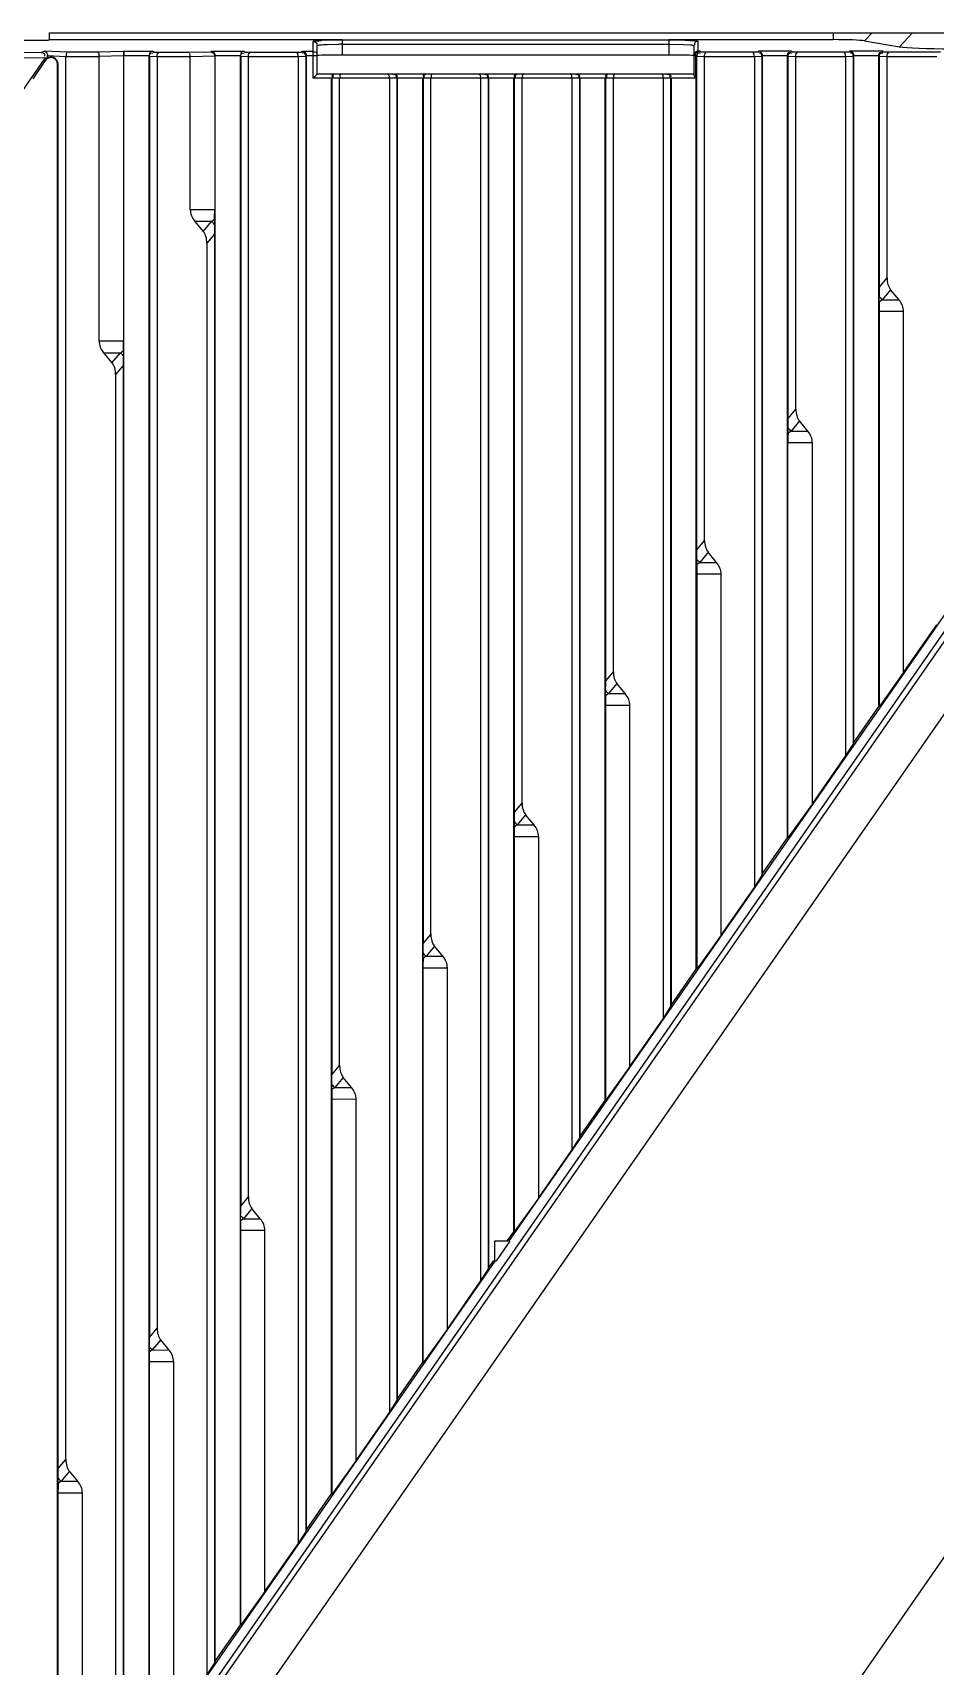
# Model space of a CAD drawing. Header units: millimetres. Extents: x 389 to 17466, y 310 to 5904.
# Drawn here: x 11316 to 11424.8, y 1936.6 to 2133.6 of the extents above; entities that cross this region are included whole.
import ezdxf

# ---------------------------------------------------------------- set-up
doc = ezdxf.new("R2010")
doc.units = ezdxf.units.MM

# ---------------------------------------------------------------- blocks, each defined once
blk = doc.blocks.new('aszfxn')
at = {"color": 7, "linetype": 'Continuous'}
for p, q in [((9495.85, 3304.79), (9504.85, 3304.79)), ((9505.35, 3305.69), (9505.35, 3304.85)), ((9505.35, 3305.69), (9688.85, 3305.69)), ((9505.35, 3304.85), (9540.65, 3304.85)), ((9537.15, 3300.19), (9537.15, 3304.63)), ((9538.69, 3304.78), (9540.65, 3304.81)), ((9540.65, 3304.81), (9540.65, 3302.98)), ((9540.65, 3304.81), (9580.05, 3304.81)), ((9580.05, 3304.85), (9599.85, 3304.85)), ((9580.05, 3304.81), (9580.05, 3302.98)), ((9580.05, 3304.81), (9582.01, 3304.78)), ((9583.52, 3304.66), (9583.55, 3304.63)), ((9583.55, 3304.63), (9583.55, 3303.45)), ((9599.85, 3305.69), (9599.85, 3304.85)), ((9604.54, 3305.69), (9603.61, 3304.7)), ((9603.61, 3304.7), (9607.83, 3303.99)), ((9607.83, 3303.99), (9609.43, 3305.69)), ((9452.75, 3227.58), (9504.79, 3302.48)), ((9504.41, 3303.28), (9501.41, 3303.24)), ((9501.45, 3302.65), (9504.87, 3302.7)), ((9504.76, 3303.47), (9504.41, 3303.28)), ((9507.55, 3303.32), (9504.76, 3303.47)), ((9505.07, 3302.63), (9504.79, 3302.48)), ((9505.07, 3302.63), (9504.85, 3302.3)), ((9505.15, 3302.93), (9507.35, 3302.81)), ((9507.35, 3302.82), (9511.35, 3302.82)), ((9507.35, 3133.6), (9507.35, 3302.81)), ((9511.23, 3303.32), (9507.55, 3303.32)), ((9514.32, 3303.4), (9511.23, 3303.32)), ((9514.29, 3302.9), (9511.35, 3302.82)), ((9511.35, 3268.48), (9511.35, 3302.82)), ((9514.29, 3302.9), (9514.29, 3268.48)), ((9514.32, 3303.4), (9514.37, 3303.45)), ((9514.35, 3093.42), (9514.35, 3302.95)), ((9514.35, 3302.95), (9517.35, 3302.95)), ((9514.37, 3303.45), (9517.82, 3303.45)), ((9517.35, 3302.95), (9517.35, 3097.74)), ((9517.35, 3302.93), (9517.43, 3302.84)), ((9517.43, 3302.86), (9518.35, 3302.81)), ((9517.43, 3302.84), (9517.43, 3148.35)), ((9517.82, 3303.45), (9517.92, 3303.35)), ((9517.92, 3303.35), (9518.55, 3303.32)), ((9518.35, 3302.82), (9522.35, 3302.82)), ((9518.35, 3302.81), (9518.35, 3149.43)), ((9518.55, 3303.32), (9522.23, 3303.32)), ((9522.23, 3303.32), (9524.81, 3303.39)), ((9522.35, 3302.82), (9525.29, 3302.9)), ((9522.35, 3284.32), (9522.35, 3302.82)), ((9524.81, 3303.39), (9524.87, 3303.45)), ((9524.87, 3303.45), (9528.82, 3303.45)), ((9525.29, 3302.87), (9525.35, 3302.93)), ((9525.29, 3302.9), (9525.29, 3284.31)), ((9525.35, 3109.25), (9525.35, 3302.95)), ((9525.35, 3302.95), (9528.35, 3302.95)), ((9528.35, 3302.95), (9528.35, 3113.57)), ((9528.35, 3302.93), (9528.43, 3302.84)), ((9528.43, 3302.86), (9529.35, 3302.81)), ((9528.43, 3302.84), (9528.43, 3164.18)), ((9528.82, 3303.45), (9528.92, 3303.35)), ((9528.92, 3303.35), (9529.55, 3303.32)), ((9529.35, 3165.27), (9529.35, 3302.82)), ((9529.35, 3302.82), (9535.35, 3302.82)), ((9529.55, 3303.32), (9535.14, 3303.32)), ((9535.14, 3303.32), (9535.78, 3303.35)), ((9535.35, 3302.81), (9536.26, 3302.86)), ((9535.35, 3302.82), (9535.35, 3123.42)), ((9535.78, 3303.35), (9535.87, 3303.45)), ((9535.87, 3303.45), (9537.15, 3303.45)), ((9536.26, 3302.84), (9536.35, 3302.93)), ((9536.26, 3302.86), (9536.26, 3124.82)), ((9536.35, 3125.09), (9536.35, 3302.95)), ((9536.35, 3302.95), (9537.65, 3302.95)), ((9537.6, 3304.35), (9537.65, 3304.13)), ((9537.65, 3300.69), (9537.65, 3304.13)), ((9538.86, 3304.28), (9540.25, 3304.31)), ((9540.65, 3304.32), (9580.05, 3304.32)), ((9580.05, 3302.98), (9540.65, 3302.98)), ((9580.05, 3304.32), (9581.82, 3304.28)), ((9581.82, 3304.28), (9582.67, 3304.22)), ((9583.05, 3304.13), (9583.05, 3300.59)), ((9583.24, 3303.34), (9583.17, 3303.26)), ((9583.25, 3302.95), (9583.25, 3300.19)), ((9583.35, 3302.95), (9583.25, 3302.95)), ((9583.35, 3192.74), (9583.35, 3302.95)), ((9583.42, 3303.31), (9583.46, 3303.26)), ((9583.43, 3303.19), (9583.46, 3303.05)), ((9583.43, 3302.86), (9584.35, 3302.81)), ((9583.43, 3243.35), (9583.43, 3302.84)), ((9583.82, 3303.45), (9583.55, 3303.45)), ((9583.67, 3303.28), (9583.81, 3303.21)), ((9583.82, 3303.45), (9583.92, 3303.35)), ((9584.55, 3303.32), (9583.92, 3303.35)), ((9584.35, 3302.82), (9590.35, 3302.82)), ((9584.35, 3244.44), (9584.35, 3302.81)), ((9590.14, 3303.32), (9584.55, 3303.32)), ((9590.78, 3303.35), (9590.14, 3303.32)), ((9590.35, 3302.81), (9591.26, 3302.86)), ((9590.35, 3302.81), (9590.35, 3202.59)), ((9590.87, 3303.45), (9590.78, 3303.35)), ((9594.82, 3303.45), (9590.87, 3303.45)), ((9591.26, 3302.84), (9591.35, 3302.93)), ((9591.26, 3302.84), (9591.26, 3203.99)), ((9591.35, 3302.95), (9594.35, 3302.95)), ((9591.35, 3204.26), (9591.35, 3302.93)), ((9594.35, 3208.58), (9594.35, 3302.95)), ((9594.35, 3302.93), (9594.43, 3302.84)), ((9594.43, 3302.86), (9595.35, 3302.81)), ((9594.43, 3259.19), (9594.43, 3302.84)), ((9594.92, 3303.35), (9594.82, 3303.45)), ((9595.55, 3303.32), (9594.92, 3303.35)), ((9595.35, 3302.82), (9601.35, 3302.82)), ((9595.35, 3260.27), (9595.35, 3302.81)), ((9601.14, 3303.32), (9595.55, 3303.32)), ((9601.78, 3303.35), (9601.14, 3303.32)), ((9601.35, 3302.81), (9602.26, 3302.86)), ((9601.35, 3302.81), (9601.35, 3218.42)), ((9601.87, 3303.45), (9601.78, 3303.35)), ((9605.82, 3303.45), (9601.87, 3303.45)), ((9602.26, 3302.84), (9602.35, 3302.93)), ((9602.26, 3302.84), (9602.26, 3219.83)), ((9602.35, 3302.95), (9605.35, 3302.95)), ((9602.35, 3220.09), (9602.35, 3302.93)), ((9605.35, 3224.41), (9605.35, 3302.95)), ((9605.35, 3302.93), (9605.43, 3302.84)), ((9605.43, 3302.86), (9606.35, 3302.81)), ((9605.43, 3275.02), (9605.43, 3302.84)), ((9605.92, 3303.35), (9605.82, 3303.45)), ((9606.55, 3303.32), (9605.92, 3303.35)), ((9606.35, 3302.82), (9612.35, 3302.82)), ((9606.35, 3276.11), (9606.35, 3302.81)), ((9612.14, 3303.32), (9606.55, 3303.32)), ((9612.78, 3303.35), (9612.14, 3303.32)), ((9504.87, 3302.33), (9503.35, 3300.13)), ((9506.35, 3081.9), (9506.35, 3301.9)), ((9506.35, 3301.9), (9506.43, 3301.9)), ((9506.43, 3132.51), (9506.43, 3301.9)), ((9537.65, 3300.69), (9537.15, 3300.19)), ((9539.82, 3300.69), (9537.65, 3300.69)), ((9546.78, 3300.69), (9539.92, 3300.69)), ((9550.82, 3300.69), (9546.87, 3300.69)), ((9557.78, 3300.69), (9550.92, 3300.69)), ((9561.82, 3300.69), (9557.87, 3300.69)), ((9568.78, 3300.69), (9561.92, 3300.69)), ((9572.82, 3300.69), (9568.87, 3300.69)), ((9579.78, 3300.69), (9572.92, 3300.69)), ((9583.05, 3300.69), (9579.87, 3300.69)), ((9583.05, 3300.59), (9583.15, 3300.35)), ((9539.35, 3300.19), (9537.15, 3300.19)), ((9539.35, 3300.19), (9539.35, 3129.41)), ((9539.41, 3300.45), (9539.45, 3300.29)), ((9539.43, 3300.19), (9539.43, 3180.01)), ((9547.26, 3300.19), (9539.43, 3300.19)), ((9540.35, 3181.1), (9540.35, 3300.19)), ((9540.37, 3300.44), (9540.4, 3300.29)), ((9546.32, 3300.44), (9546.3, 3300.29)), ((9546.35, 3300.19), (9546.35, 3139.25)), ((9547.28, 3300.45), (9547.25, 3300.29)), ((9547.26, 3300.19), (9547.26, 3140.66)), ((9547.35, 3140.92), (9547.35, 3300.19)), ((9550.35, 3300.19), (9547.35, 3300.19)), ((9550.35, 3300.19), (9550.35, 3145.24)), ((9550.41, 3300.45), (9550.45, 3300.29)), ((9550.43, 3300.19), (9550.43, 3195.85)), ((9558.26, 3300.19), (9550.43, 3300.19)), ((9551.35, 3196.93), (9551.35, 3300.19)), ((9551.37, 3300.44), (9551.4, 3300.29)), ((9557.32, 3300.44), (9557.3, 3300.29)), ((9557.35, 3300.19), (9557.35, 3155.09)), ((9558.28, 3300.45), (9558.25, 3300.29)), ((9558.26, 3300.19), (9558.26, 3156.49)), ((9558.35, 3156.76), (9558.35, 3300.19)), ((9561.35, 3300.19), (9558.35, 3300.19)), ((9561.35, 3161.07), (9561.35, 3300.19)), ((9561.41, 3300.45), (9561.45, 3300.29)), ((9561.43, 3211.68), (9561.43, 3300.19)), ((9569.26, 3300.19), (9561.43, 3300.19)), ((9562.35, 3212.77), (9562.35, 3300.19)), ((9562.37, 3300.44), (9562.4, 3300.29)), ((9568.32, 3300.44), (9568.3, 3300.29)), ((9568.35, 3300.19), (9568.35, 3170.92)), ((9569.28, 3300.45), (9569.25, 3300.29)), ((9569.26, 3300.19), (9569.26, 3172.32)), ((9569.35, 3172.59), (9569.35, 3300.19)), ((9572.35, 3300.19), (9569.35, 3300.19)), ((9572.35, 3176.91), (9572.35, 3300.19)), ((9572.41, 3300.45), (9572.45, 3300.29)), ((9572.43, 3227.52), (9572.43, 3300.19)), ((9580.26, 3300.19), (9572.43, 3300.19)), ((9573.35, 3228.6), (9573.35, 3300.19)), ((9573.37, 3300.44), (9573.4, 3300.29)), ((9579.32, 3300.44), (9579.3, 3300.29)), ((9579.35, 3300.19), (9579.35, 3186.76)), ((9580.28, 3300.45), (9580.25, 3300.29)), ((9580.26, 3300.19), (9580.26, 3188.16)), ((9580.35, 3188.42), (9580.35, 3300.19)), ((9583.25, 3300.19), (9580.35, 3300.19)), ((9583.15, 3300.35), (9583.25, 3300.19)), ((9525.29, 3284.31), (9522.35, 3284.32)), ((9524.92, 3282.93), (9522.9, 3282.93)), ((9522.9, 3282.93), (9523.91, 3281.71)), ((9523.91, 3281.71), (9524.92, 3282.93)), ((9524.92, 3282.93), (9525.28, 3283.2)), ((9525.26, 3281.4), (9524.35, 3280.29)), ((9525.26, 3281.38), (9525.26, 3108.99)), ((9524.35, 3280.29), (9524.35, 3107.58)), ((9605.43, 3275), (9606.35, 3276.11)), ((9605.77, 3273.47), (9605.41, 3273.2)), ((9606.78, 3274.69), (9605.77, 3273.47)), ((9605.77, 3273.47), (9607.79, 3273.47)), ((9607.79, 3273.47), (9606.78, 3274.69)), ((9717.32, 3271.69), (9409.6, 2828.73)), ((9639.42, 3271.18), (9506.86, 3080.36)), ((9507.63, 3080.24), (9640.28, 3271.18)), ((9507.84, 3071.78), (9646.5, 3271.38)), ((9638.11, 3271.28), (9560.73, 3159.89)), ((9605.4, 3272.08), (9605.4, 3224.39)), ((9605.4, 3272.08), (9608.35, 3272.08)), ((9608.35, 3228.5), (9608.35, 3272.08)), ((9514.29, 3268.48), (9511.35, 3268.48)), ((9511.9, 3267.09), (9513.92, 3267.09)), ((9511.9, 3267.09), (9512.91, 3265.87)), ((9512.91, 3265.87), (9513.92, 3267.09)), ((9513.92, 3267.09), (9514.28, 3267.36)), ((9514.26, 3265.56), (9513.35, 3264.46)), ((9514.26, 3265.54), (9514.26, 3093.15)), ((9513.35, 3264.46), (9513.35, 3091.75)), ((9594.43, 3259.16), (9595.35, 3260.27)), ((9594.77, 3257.64), (9594.41, 3257.37)), ((9595.78, 3258.86), (9594.77, 3257.64)), ((9594.77, 3257.64), (9596.79, 3257.63)), ((9596.79, 3257.63), (9595.78, 3258.86)), ((9594.4, 3208.56), (9594.4, 3256.26)), ((9594.4, 3256.25), (9597.35, 3256.25)), ((9597.35, 3212.67), (9597.35, 3256.25)), ((9583.43, 3243.33), (9584.35, 3244.44)), ((9583.77, 3241.8), (9583.41, 3241.53)), ((9584.78, 3243.02), (9583.77, 3241.8)), ((9583.77, 3241.8), (9585.79, 3241.8)), ((9585.79, 3241.8), (9584.78, 3243.02)), ((9583.4, 3240.42), (9583.4, 3192.73)), ((9583.4, 3240.42), (9586.35, 3240.41)), ((9586.35, 3196.83), (9586.35, 3240.41)), ((9608.35, 3228.5), (9612.35, 3234.26)), ((9572.43, 3227.5), (9573.35, 3228.6)), ((9608.35, 3228.5), (9605.4, 3224.39)), ((9572.77, 3225.97), (9572.41, 3225.7)), ((9573.78, 3227.19), (9572.77, 3225.97)), ((9572.77, 3225.97), (9574.79, 3225.97)), ((9574.79, 3225.97), (9573.78, 3227.19)), ((9572.4, 3224.58), (9572.4, 3176.89)), ((9572.4, 3224.58), (9575.35, 3224.58)), ((9575.35, 3181), (9575.35, 3224.58)), ((9602.35, 3220.09), (9605.35, 3224.41)), ((9605.4, 3224.39), (9605.35, 3224.41)), ((9601.35, 3218.42), (9602.26, 3219.83)), ((9602.26, 3219.83), (9602.35, 3220.09)), ((9597.35, 3212.67), (9601.35, 3218.42)), ((9561.43, 3211.66), (9562.35, 3212.77)), ((9597.35, 3212.67), (9594.4, 3208.56)), ((9561.77, 3210.13), (9561.41, 3209.87)), ((9562.78, 3211.35), (9561.77, 3210.13)), ((9561.77, 3210.13), (9563.79, 3210.13)), ((9563.79, 3210.13), (9562.78, 3211.35)), ((9561.4, 3208.75), (9561.4, 3161.06)), ((9561.4, 3208.75), (9564.35, 3208.74)), ((9564.35, 3165.16), (9564.35, 3208.74)), ((9591.35, 3204.26), (9594.35, 3208.58)), ((9594.4, 3208.56), (9594.35, 3208.58)), ((9590.35, 3202.59), (9591.26, 3203.99)), ((9591.26, 3203.99), (9591.35, 3204.26)), ((9586.35, 3196.83), (9590.35, 3202.59)), ((9550.43, 3195.83), (9551.35, 3196.93)), ((9586.35, 3196.83), (9583.4, 3192.73)), ((9550.77, 3194.3), (9550.41, 3194.03)), ((9551.78, 3195.52), (9550.77, 3194.3)), ((9550.77, 3194.3), (9552.79, 3194.3)), ((9552.79, 3194.3), (9551.78, 3195.52)), ((9550.4, 3192.91), (9550.4, 3145.22)), ((9550.4, 3192.91), (9553.35, 3192.91)), ((9553.35, 3149.33), (9553.35, 3192.91)), ((9580.35, 3188.42), (9583.35, 3192.74)), ((9583.4, 3192.73), (9583.35, 3192.74)), ((9580.26, 3188.16), (9580.35, 3188.42)), ((9575.35, 3181), (9579.35, 3186.76)), ((9579.35, 3186.76), (9580.26, 3188.16)), ((9539.43, 3179.99), (9540.35, 3181.1)), ((9575.35, 3181), (9572.4, 3176.89)), ((9539.77, 3178.46), (9539.41, 3178.2)), ((9540.78, 3179.68), (9539.77, 3178.46)), ((9539.77, 3178.46), (9541.79, 3178.46)), ((9541.79, 3178.46), (9540.78, 3179.68)), ((9539.4, 3177.08), (9539.4, 3129.39)), ((9539.4, 3177.08), (9542.35, 3177.07)), ((9542.35, 3133.49), (9542.35, 3177.07)), ((9569.35, 3172.59), (9572.35, 3176.91)), ((9572.4, 3176.89), (9572.35, 3176.91)), ((9569.26, 3172.32), (9569.35, 3172.59)), ((9564.35, 3165.16), (9568.35, 3170.92)), ((9568.35, 3170.92), (9569.26, 3172.32)), ((9528.43, 3164.16), (9529.35, 3165.27)), ((9564.35, 3165.16), (9561.4, 3161.06)), ((9528.77, 3162.63), (9528.41, 3162.36)), ((9529.78, 3163.85), (9528.77, 3162.63)), ((9528.77, 3162.63), (9530.79, 3162.63)), ((9530.79, 3162.63), (9529.78, 3163.85)), ((9528.4, 3161.24), (9528.4, 3113.55)), ((9528.4, 3161.24), (9531.35, 3161.24)), ((9531.35, 3117.66), (9531.35, 3161.24)), ((9560.61, 3160.02), (9561.35, 3161.07)), ((9561.4, 3161.06), (9561.35, 3161.07)), ((9560.87, 3159.93), (9559.02, 3159.93)), ((9559.02, 3159.93), (9559.02, 3157.56)), ((9560.87, 3159.93), (9559.22, 3157.56)), ((9559.08, 3157.52), (9506.12, 3081.29)), ((9558.35, 3156.76), (9558.94, 3157.61)), ((9559.02, 3157.56), (9559.22, 3157.56)), ((9553.35, 3149.33), (9557.35, 3155.09)), ((9557.35, 3155.09), (9558.26, 3156.49)), ((9517.43, 3148.32), (9518.35, 3149.43)), ((9553.35, 3149.33), (9550.4, 3145.22)), ((9518.78, 3148.02), (9517.77, 3146.8)), ((9519.79, 3146.79), (9518.78, 3148.02)), ((9517.4, 3145.41), (9517.4, 3097.72)), ((9517.4, 3145.41), (9520.35, 3145.41)), ((9517.77, 3146.8), (9517.41, 3146.53)), ((9517.77, 3146.8), (9519.79, 3146.79)), ((9520.35, 3101.83), (9520.35, 3145.41)), ((9547.35, 3140.92), (9550.35, 3145.24)), ((9550.4, 3145.22), (9550.35, 3145.24)), ((9547.26, 3140.66), (9547.35, 3140.92)), ((9542.35, 3133.49), (9546.35, 3139.25)), ((9546.35, 3139.25), (9547.26, 3140.66)), ((9506.43, 3132.49), (9507.35, 3133.6)), ((9542.35, 3133.49), (9539.4, 3129.39)), ((9507.78, 3132.18), (9506.77, 3130.96)), ((9508.79, 3130.96), (9507.78, 3132.18)), ((9506.4, 3129.57), (9509.35, 3129.57)), ((9506.4, 3129.57), (9506.4, 3081.89)), ((9506.77, 3130.96), (9506.41, 3130.69)), ((9506.77, 3130.96), (9508.79, 3130.96)), ((9509.35, 3085.99), (9509.35, 3129.57)), ((9536.35, 3125.09), (9539.35, 3129.41)), ((9539.4, 3129.39), (9539.35, 3129.41)), ((9531.35, 3117.66), (9535.35, 3123.42)), ((9535.35, 3123.42), (9536.26, 3124.82)), ((9536.26, 3124.82), (9536.35, 3125.09)), ((9531.35, 3117.66), (9528.4, 3113.55)), ((9525.35, 3109.25), (9528.35, 3113.57)), ((9528.4, 3113.55), (9528.35, 3113.57)), ((9524.35, 3107.58), (9525.26, 3108.99)), ((9525.26, 3108.99), (9525.35, 3109.25))]:
    blk.add_line(p, q, dxfattribs=at)
for points in [[(9504.87, 3302.7), (9504.86, 3302.66), (9504.85, 3302.63), (9504.84, 3302.59)], [(9505.05, 3302.59), (9505.12, 3302.73), (9505.14, 3302.82), (9505.15, 3302.93)], [(9583.05, 3302.94), (9583.07, 3302.94), (9583.15, 3302.95), (9583.25, 3302.95)]]:
    blk.add_lwpolyline(points, dxfattribs=at)
for centre, radius, start, end in [((9539.75, 3274.18), 30.62, 91.99, 92.9352), ((9540.65, 3255.76), 48.56, 89.9986, 90.4709), ((9521.53, 3279.26), 4.99, 41.468, 47.2637), ((9653.07, 3280.73), 127.81, 178.8935, 179.1743), ((9461.82, 3284.3), 63.47, 359.0025, 0.0075), ((9606.57, 3281.34), 81.31, 179.1383, 179.9765), ((9524.12, 3275.05), 81.31, 359.1383, 359.9765), ((9668.87, 3272.1), 63.47, 179.0025, 180.0075), ((9477.8, 3275.67), 127.63, 358.8932, 359.1744), ((9609.16, 3277.14), 4.99, 221.468, 227.2637), ((9510.53, 3263.42), 4.99, 41.4792, 47.2888), ((9642.34, 3264.89), 128.08, 178.8941, 179.1752), ((9450.46, 3268.47), 63.83, 359.0058, 0.0102), ((9595.69, 3265.51), 81.42, 179.1397, 179.9769), ((9513.12, 3259.22), 81.31, 359.1383, 359.9765), ((9657.87, 3256.26), 63.47, 179.0025, 180.0075), ((9466.78, 3259.84), 127.65, 358.8933, 359.1744), ((9598.16, 3261.3), 4.99, 221.468, 227.2637), ((9502.12, 3243.39), 81.31, 359.1383, 359.9765), ((9646.87, 3240.43), 63.47, 179.0025, 180.0075), ((9455.75, 3244), 127.68, 358.8933, 359.1744), ((9587.16, 3245.47), 4.99, 221.468, 227.2637), ((9635.87, 3224.6), 63.47, 179.0025, 180.0075), ((9444.73, 3228.17), 127.71, 358.8934, 359.1744), ((9491.12, 3227.55), 81.31, 359.1383, 359.9765), ((9576.16, 3229.63), 4.99, 221.468, 227.2637), ((9624.87, 3208.76), 63.47, 179.0025, 180.0075), ((9433.7, 3212.33), 127.74, 358.8934, 359.1744), ((9480.12, 3211.72), 81.31, 359.1383, 359.9765), ((9565.16, 3213.8), 4.99, 221.468, 227.2637), ((9422.67, 3196.5), 127.76, 358.8934, 359.1743), ((9469.12, 3195.88), 81.31, 359.1383, 359.9765), ((9554.16, 3197.96), 4.99, 221.468, 227.2637), ((9613.87, 3192.93), 63.47, 179.0025, 180.0075), ((9411.65, 3180.67), 127.79, 358.8935, 359.1743), ((9458.12, 3180.05), 81.31, 359.1383, 359.9765), ((9543.16, 3182.13), 4.99, 221.468, 227.2637), ((9602.87, 3177.09), 63.47, 179.0025, 180.0075), ((9400.64, 3164.83), 127.8, 358.8935, 359.1743), ((9447.12, 3164.21), 81.31, 359.1383, 359.9765), ((9532.16, 3166.3), 4.99, 221.468, 227.2637), ((9591.87, 3161.26), 63.47, 179.0025, 180.0075), ((9389.63, 3149), 127.81, 358.8935, 359.1743), ((9436.12, 3148.38), 81.31, 359.1383, 359.9765), ((9521.16, 3150.46), 4.99, 221.468, 227.2637), ((9580.87, 3145.42), 63.47, 179.0025, 180.0075), ((9378.62, 3133.16), 127.81, 358.8935, 359.1743), ((9425.12, 3132.54), 81.31, 359.1383, 359.9765), ((9510.16, 3134.63), 4.99, 221.468, 227.2637), ((9569.87, 3129.59), 63.47, 179.0025, 180.0075)]:
    blk.add_arc(centre, radius, start, end, dxfattribs=at)
for centre, major_axis, ratio, start_param, end_param in [((9504.85, 3304.82), (0.5, 0), 0.052408, -1.570796, 0), ((9599.85, 3304.64), (3.94, 0), 0.05248, 0.299349, 1.570796), ((9504.36, 3302.76), (0.517, 0.008), 0.959568, -0.602515, -0.354099), ((9514.32, 3302.9), (0, 0.5), 0.060143, 0.060167, 1.584136), ((9514.37, 3302.95), (0, 0.5), 0.052408, 0.05236, 1.570796), ((9540.65, 3302.93), (3, 0), 0.017455, 1.570796, 3.141593), ((9580.05, 3302.93), (3, 0), 0.017455, 6.283185, 7.853982), ((9614.13, 3304.09), (6.6, 0), 0.05248, -2.842244, -1.570796), ((9531.29, 3284.31), (8.94, -0.01), 0.447214, -3.141155, -2.787056), ((9520.39, 3277.9), (3.32, 4.01), 0.537557, -0.57614, -0.102519), ((9610.31, 3278.5), (-3.32, -4.01), 0.537556, -0.576141, -0.102519), ((9599.4, 3272.09), (8.94, -0.01), 0.447213, 0.000438, 0.354537), ((9520.29, 3268.48), (8.94, 0), 0.447214, -3.141593, -2.787441), ((9509.39, 3262.06), (3.32, 4.02), 0.537373, -0.576354, -0.102484), ((9599.31, 3262.67), (-3.32, -4.01), 0.537556, -0.576141, -0.102519), ((9588.4, 3256.25), (8.94, -0.01), 0.447213, 0.000438, 0.354537), ((9588.31, 3246.83), (-3.32, -4.01), 0.537556, -0.576141, -0.102519), ((9577.4, 3240.42), (8.94, -0.01), 0.447213, 0.000438, 0.354537), ((9577.31, 3231), (-3.32, -4.01), 0.537556, -0.576141, -0.102519), ((9566.4, 3224.58), (8.94, -0.01), 0.447213, 0.000438, 0.354537), ((9566.31, 3215.16), (-3.32, -4.01), 0.537556, -0.576141, -0.102519), ((9555.4, 3208.75), (8.94, -0.01), 0.447213, 0.000438, 0.354537), ((9555.31, 3199.33), (-3.32, -4.01), 0.537556, -0.576141, -0.102519), ((9544.4, 3192.92), (8.94, -0.01), 0.447213, 0.000438, 0.354537), ((9544.31, 3183.49), (-3.32, -4.01), 0.537556, -0.576141, -0.102519), ((9533.4, 3177.08), (8.94, -0.01), 0.447213, 0.000438, 0.354537), ((9533.31, 3167.66), (-3.32, -4.01), 0.537556, -0.576141, -0.102519), ((9522.4, 3161.25), (8.94, -0.01), 0.447213, 0.000438, 0.354537), ((9522.31, 3151.82), (-3.32, -4.01), 0.537556, -0.576141, -0.102519), ((9511.4, 3145.41), (8.94, -0.01), 0.447213, 0.000438, 0.354537), ((9511.31, 3135.99), (-3.32, -4.01), 0.537556, -0.576141, -0.102519), ((9500.4, 3129.58), (8.94, -0.01), 0.447213, 0.000438, 0.354537)]:
    blk.add_ellipse(centre, major_axis=major_axis, ratio=ratio, start_param=start_param, end_param=end_param, dxfattribs=at)
for points, knots in [([(9537.15, 3304.63), (9537.15, 3304.72), (9537.7, 3304.66), (9537.93, 3304.75), (9538.18, 3304.76)], [0, 0, 0, 0, 0.265731, 1, 1, 1, 1]), ([(9582.01, 3304.78), (9582.35, 3304.77), (9582.84, 3304.73), (9583.36, 3304.72), (9583.52, 3304.66)], [0, 0, 0, 0, 0.670763, 1, 1, 1, 1]), ([(9583.55, 3304.63), (9583.43, 3304.63), (9583.16, 3304.62), (9583.11, 3304.31), (9583.18, 3304.23)], [0, 0, 0, 0, 0.543368, 1, 1, 1, 1]), ([(9504.41, 3303.28), (9504.52, 3303.28), (9504.77, 3303.26), (9504.82, 3302.96), (9504.76, 3302.87)], [0, 0, 0, 0, 0.505495, 1, 1, 1, 1]), ([(9504.76, 3303.47), (9504.8, 3303.46), (9505.02, 3303.39), (9505.15, 3303.12), (9505.15, 3302.93)], [0, 0, 0, 0, 0.161052, 1, 1, 1, 1]), ([(9506.35, 3301.9), (9506.35, 3302.22), (9505.85, 3302.92), (9505.03, 3302.6), (9504.87, 3302.33)], [0, 0, 0, 0, 0.500017, 1, 1, 1, 1]), ([(9506.43, 3301.9), (9506.43, 3302.22), (9505.98, 3302.84), (9505.28, 3302.75), (9505.05, 3302.59)], [0, 0, 0, 0, 0.53824, 1, 1, 1, 1]), ([(9507.55, 3303.32), (9507.46, 3303.31), (9507.35, 3303.12), (9507.38, 3302.97), (9507.4, 3302.91)], [0, 0, 0, 0, 0.615114, 1, 1, 1, 1]), ([(9511.23, 3303.32), (9511.25, 3303.32), (9511.35, 3303.21), (9511.34, 3303.04), (9511.32, 3302.91)], [0, 0, 0, 0, 0.119005, 1, 1, 1, 1]), ([(9517.82, 3303.45), (9517.72, 3303.45), (9517.45, 3303.43), (9517.41, 3303.13), (9517.46, 3303.02)], [0, 0, 0, 0, 0.478653, 1, 1, 1, 1]), ([(9517.43, 3302.84), (9517.43, 3302.96), (9517.44, 3303.22), (9517.74, 3303.27), (9517.81, 3303.21)], [0, 0, 0, 0, 0.559892, 1, 1, 1, 1]), ([(9518.35, 3302.81), (9518.35, 3302.93), (9518.35, 3303.04), (9518.43, 3303.28), (9518.5, 3303.21), (9518.51, 3303.18)], [0, 0, 0, 0, 0.644628, 0.832647, 1, 1, 1, 1]), ([(9522.35, 3302.82), (9522.35, 3302.88), (9522.36, 3302.96), (9522.27, 3303.26), (9522.25, 3303.19)], [0, 0, 0, 0, 0.44457, 1, 1, 1, 1]), ([(9525.29, 3302.9), (9525.29, 3303.01), (9525.28, 3303.26), (9524.98, 3303.3), (9524.92, 3303.24)], [0, 0, 0, 0, 0.573447, 1, 1, 1, 1]), ([(9525.35, 3302.93), (9525.35, 3303.06), (9525.31, 3303.23), (9525.11, 3303.41), (9525.01, 3303.33), (9524.98, 3303.29)], [0, 0, 0, 0, 0.567559, 0.776714, 1, 1, 1, 1]), ([(9528.82, 3303.45), (9528.72, 3303.45), (9528.45, 3303.43), (9528.41, 3303.13), (9528.46, 3303.02)], [0, 0, 0, 0, 0.478653, 1, 1, 1, 1]), ([(9528.43, 3302.84), (9528.43, 3302.96), (9528.44, 3303.22), (9528.74, 3303.27), (9528.81, 3303.21)], [0, 0, 0, 0, 0.559892, 1, 1, 1, 1]), ([(9529.35, 3302.81), (9529.35, 3302.93), (9529.35, 3303.04), (9529.43, 3303.28), (9529.5, 3303.21), (9529.51, 3303.18)], [0, 0, 0, 0, 0.644628, 0.832647, 1, 1, 1, 1]), ([(9535.35, 3302.82), (9535.35, 3302.93), (9535.34, 3303.05), (9535.26, 3303.28), (9535.2, 3303.21), (9535.19, 3303.18)], [0, 0, 0, 0, 0.644601, 0.832289, 1, 1, 1, 1]), ([(9536.26, 3302.86), (9536.26, 3302.98), (9536.25, 3303.23), (9535.95, 3303.27), (9535.89, 3303.21)], [0, 0, 0, 0, 0.557921, 1, 1, 1, 1]), ([(9536.35, 3302.93), (9536.35, 3303.06), (9536.31, 3303.23), (9536.11, 3303.41), (9536.01, 3303.33), (9535.98, 3303.29)], [0, 0, 0, 0, 0.567559, 0.776714, 1, 1, 1, 1]), ([(9537.65, 3302.95), (9537.65, 3303.07), (9537.64, 3303.34), (9537.33, 3303.38), (9537.25, 3303.32)], [0, 0, 0, 0, 0.542746, 1, 1, 1, 1]), ([(9537.65, 3304.13), (9537.65, 3304.16), (9537.8, 3304.18), (9538.14, 3304.25), (9538.56, 3304.27), (9538.86, 3304.28)], [0, 0, 0, 0, 0.074454, 0.271682, 1, 1, 1, 1]), ([(9582.67, 3304.22), (9582.73, 3304.21), (9582.83, 3304.19), (9583.05, 3304.21), (9583.05, 3304.13)], [0, 0, 0, 0, 0.422122, 1, 1, 1, 1]), ([(9583.17, 3303.26), (9583.13, 3303.22), (9583.07, 3303.11), (9583.05, 3303), (9583.05, 3302.94)], [0, 0, 0, 0, 0.501841, 1, 1, 1, 1]), ([(9583.55, 3303.45), (9583.49, 3303.45), (9583.38, 3303.43), (9583.28, 3303.37), (9583.24, 3303.34)], [0, 0, 0, 0, 0.487629, 1, 1, 1, 1]), ([(9584.35, 3302.81), (9584.35, 3302.93), (9584.35, 3303.04), (9584.43, 3303.27), (9584.49, 3303.2), (9584.51, 3303.17)], [0, 0, 0, 0, 0.643321, 0.829793, 1, 1, 1, 1]), ([(9590.35, 3302.82), (9590.35, 3302.93), (9590.34, 3303.04), (9590.26, 3303.28), (9590.2, 3303.21), (9590.19, 3303.18)], [0, 0, 0, 0, 0.644145, 0.831238, 1, 1, 1, 1]), ([(9591.35, 3302.93), (9591.35, 3303), (9591.29, 3303.25), (9591.05, 3303.44), (9590.87, 3303.45)], [0, 0, 0, 0, 0.301176, 1, 1, 1, 1]), ([(9591.26, 3302.86), (9591.26, 3302.98), (9591.25, 3303.23), (9590.95, 3303.27), (9590.89, 3303.21)], [0, 0, 0, 0, 0.557927, 1, 1, 1, 1]), ([(9594.35, 3302.95), (9594.35, 3303.08), (9594.36, 3303.33), (9594.67, 3303.37), (9594.72, 3303.3)], [0, 0, 0, 0, 0.607514, 1, 1, 1, 1]), ([(9594.43, 3302.84), (9594.43, 3302.96), (9594.44, 3303.22), (9594.74, 3303.27), (9594.81, 3303.21)], [0, 0, 0, 0, 0.559919, 1, 1, 1, 1]), ([(9595.35, 3302.81), (9595.35, 3302.93), (9595.35, 3303.04), (9595.43, 3303.27), (9595.49, 3303.2), (9595.51, 3303.17)], [0, 0, 0, 0, 0.643321, 0.829793, 1, 1, 1, 1]), ([(9601.35, 3302.82), (9601.35, 3302.93), (9601.34, 3303.04), (9601.26, 3303.28), (9601.2, 3303.21), (9601.19, 3303.18)], [0, 0, 0, 0, 0.644145, 0.831238, 1, 1, 1, 1]), ([(9602.35, 3302.93), (9602.35, 3303), (9602.29, 3303.25), (9602.05, 3303.44), (9601.87, 3303.45)], [0, 0, 0, 0, 0.301176, 1, 1, 1, 1]), ([(9602.26, 3302.86), (9602.26, 3302.98), (9602.25, 3303.23), (9601.95, 3303.27), (9601.89, 3303.21)], [0, 0, 0, 0, 0.557927, 1, 1, 1, 1]), ([(9605.35, 3302.95), (9605.35, 3303.08), (9605.36, 3303.33), (9605.67, 3303.37), (9605.72, 3303.3)], [0, 0, 0, 0, 0.607514, 1, 1, 1, 1]), ([(9605.43, 3302.84), (9605.43, 3302.96), (9605.44, 3303.22), (9605.74, 3303.27), (9605.81, 3303.21)], [0, 0, 0, 0, 0.559919, 1, 1, 1, 1]), ([(9606.35, 3302.81), (9606.35, 3302.93), (9606.35, 3303.04), (9606.43, 3303.27), (9606.49, 3303.2), (9606.51, 3303.17)], [0, 0, 0, 0, 0.643321, 0.829793, 1, 1, 1, 1]), ([(9539.92, 3300.69), (9539.8, 3300.69), (9539.54, 3300.68), (9539.49, 3300.37), (9539.55, 3300.29)], [0, 0, 0, 0, 0.526923, 1, 1, 1, 1]), ([(9540.55, 3300.69), (9540.51, 3300.69), (9540.4, 3300.62), (9540.37, 3300.51), (9540.37, 3300.44)], [0, 0, 0, 0, 0.388985, 1, 1, 1, 1]), ([(9546.14, 3300.69), (9546.18, 3300.69), (9546.29, 3300.62), (9546.32, 3300.51), (9546.32, 3300.44)], [0, 0, 0, 0, 0.388985, 1, 1, 1, 1]), ([(9546.78, 3300.69), (9546.89, 3300.69), (9547.15, 3300.68), (9547.21, 3300.37), (9547.15, 3300.29)], [0, 0, 0, 0, 0.526923, 1, 1, 1, 1]), ([(9550.92, 3300.69), (9550.8, 3300.69), (9550.54, 3300.68), (9550.49, 3300.37), (9550.55, 3300.29)], [0, 0, 0, 0, 0.526923, 1, 1, 1, 1]), ([(9551.55, 3300.69), (9551.51, 3300.69), (9551.4, 3300.62), (9551.37, 3300.51), (9551.37, 3300.44)], [0, 0, 0, 0, 0.388985, 1, 1, 1, 1]), ([(9557.14, 3300.69), (9557.18, 3300.69), (9557.29, 3300.62), (9557.32, 3300.51), (9557.32, 3300.44)], [0, 0, 0, 0, 0.388985, 1, 1, 1, 1]), ([(9557.78, 3300.69), (9557.89, 3300.69), (9558.15, 3300.68), (9558.21, 3300.37), (9558.15, 3300.29)], [0, 0, 0, 0, 0.526923, 1, 1, 1, 1]), ([(9561.92, 3300.69), (9561.8, 3300.69), (9561.54, 3300.68), (9561.49, 3300.37), (9561.55, 3300.29)], [0, 0, 0, 0, 0.526923, 1, 1, 1, 1]), ([(9562.55, 3300.69), (9562.51, 3300.69), (9562.4, 3300.62), (9562.37, 3300.51), (9562.37, 3300.44)], [0, 0, 0, 0, 0.388985, 1, 1, 1, 1]), ([(9568.14, 3300.69), (9568.18, 3300.69), (9568.29, 3300.62), (9568.32, 3300.51), (9568.32, 3300.44)], [0, 0, 0, 0, 0.388985, 1, 1, 1, 1]), ([(9568.78, 3300.69), (9568.89, 3300.69), (9569.15, 3300.68), (9569.21, 3300.37), (9569.15, 3300.29)], [0, 0, 0, 0, 0.526923, 1, 1, 1, 1]), ([(9572.92, 3300.69), (9572.8, 3300.69), (9572.54, 3300.68), (9572.49, 3300.37), (9572.55, 3300.29)], [0, 0, 0, 0, 0.526923, 1, 1, 1, 1]), ([(9573.55, 3300.69), (9573.51, 3300.69), (9573.4, 3300.62), (9573.37, 3300.51), (9573.37, 3300.44)], [0, 0, 0, 0, 0.388985, 1, 1, 1, 1]), ([(9579.14, 3300.69), (9579.18, 3300.69), (9579.29, 3300.62), (9579.32, 3300.51), (9579.32, 3300.44)], [0, 0, 0, 0, 0.388985, 1, 1, 1, 1]), ([(9579.78, 3300.69), (9579.89, 3300.69), (9580.15, 3300.68), (9580.21, 3300.37), (9580.15, 3300.29)], [0, 0, 0, 0, 0.526923, 1, 1, 1, 1])]:
    blk.add_open_spline(points, degree=3, knots=knots, dxfattribs=at)
for points in [[(9537.15, 3304.63), (9537.32, 3304.63), (9537.6, 3304.53), (9537.58, 3304.36)], [(9583.25, 3302.95), (9583.25, 3303.08), (9583.33, 3303.41), (9583.42, 3303.31)], [(9583.82, 3303.45), (9583.66, 3303.44), (9583.42, 3303.35), (9583.43, 3303.19)], [(9583.43, 3302.84), (9583.43, 3303.01), (9583.5, 3303.27), (9583.67, 3303.28)], [(9539.82, 3300.69), (9539.66, 3300.69), (9539.41, 3300.61), (9539.41, 3300.45)], [(9546.87, 3300.69), (9547.03, 3300.69), (9547.28, 3300.61), (9547.28, 3300.45)], [(9550.82, 3300.69), (9550.66, 3300.69), (9550.41, 3300.61), (9550.41, 3300.45)], [(9557.87, 3300.69), (9558.03, 3300.69), (9558.28, 3300.61), (9558.28, 3300.45)], [(9561.82, 3300.69), (9561.66, 3300.69), (9561.41, 3300.61), (9561.41, 3300.45)], [(9568.87, 3300.69), (9569.03, 3300.69), (9569.28, 3300.61), (9569.28, 3300.45)], [(9572.82, 3300.69), (9572.66, 3300.69), (9572.41, 3300.61), (9572.41, 3300.45)], [(9579.87, 3300.69), (9580.03, 3300.69), (9580.28, 3300.61), (9580.28, 3300.45)]]:
    blk.add_open_spline(points, degree=3, dxfattribs=at)
blk = doc.blocks.new('*U25')
blk.add_blockref('aszfxn', (-9400.35, -3069.19))
blk = doc.blocks.new('*U26')
at = {"color": 0, "linetype": 'ByBlock', "lineweight": -2, "transparency": 16777216}
blk.add_blockref('*U25', (0, 0), dxfattribs=at)

msp = doc.modelspace()

# ---------------------------------------------------------------- block references
msp.add_blockref('*U26', (11212.979, 1897.1281))

doc.saveas('drawing.dxf')
